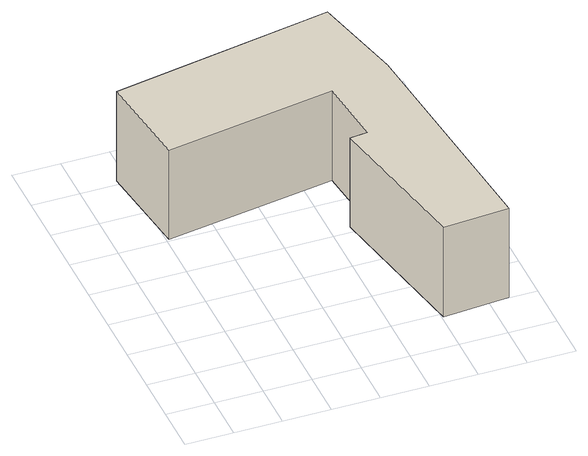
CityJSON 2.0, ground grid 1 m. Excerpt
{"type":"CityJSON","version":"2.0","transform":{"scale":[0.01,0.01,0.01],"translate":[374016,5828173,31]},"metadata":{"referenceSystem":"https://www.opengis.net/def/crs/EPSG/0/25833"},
"CityObjects":{
"building1":{"type":"Building","attributes":{"Gemeindeschluessel":"11000005","BezugspunktDach":"2200","function":"31001_1312","measuredHeight":2.14,"storeysAboveGround":1},"address":[{"country":"Germany","locality":"Berlin","thoroughfareNumber":"2 (5)","thoroughfareName":"Eiskellerweg"}],"geometry":[{"type":"Solid","lod":"1","boundaries":[[[[0,1,2,3,4,5,6,7,8]],[[9,10,11,12,13,14,15,16,17]],[[9,17,8,7]],[[10,9,7,6]],[[11,10,6,5]],[[12,11,5,4]],[[13,12,4,3]],[[14,13,3,2]],[[15,14,2,1]],[[16,15,1,0]],[[17,16,0,8]]]]}]}
},
"vertices":[
[105,505,236],[461,564,236],[477,420,236],[440,416,236],[503,91,236],[641,101,236],[589,602,236],[543,797,236],[79,712,236],[543,797,22],[589,602,22],[641,101,22],[503,91,22],[440,416,22],[477,420,22],[461,564,22],[105,505,22],[79,712,22]
]}
